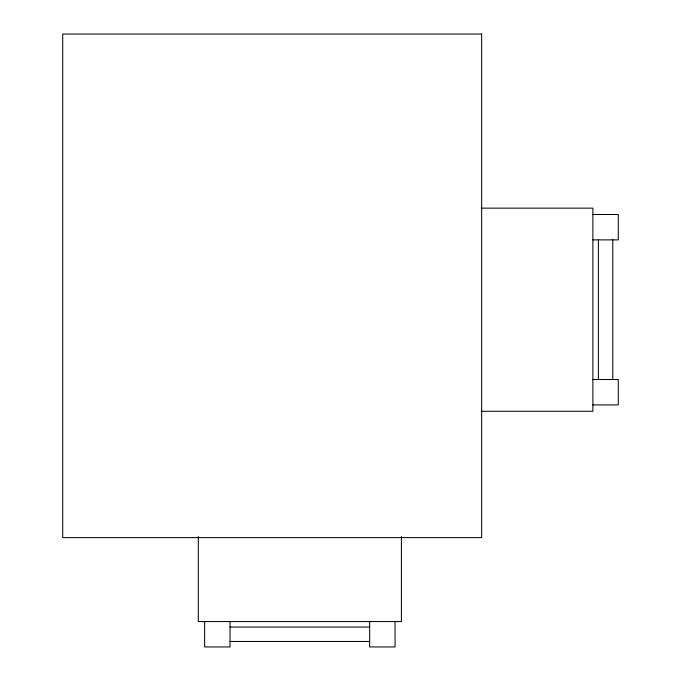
<?xml version="1.0" encoding="UTF-8"?>
<svg xmlns="http://www.w3.org/2000/svg" width="681" height="681" viewBox="0 0 681 681"><rect width="100%" height="100%" fill="white"/><g stroke="black" fill="none" stroke-linecap="round" stroke-linejoin="round"><path stroke-width="1.02" d="M481.229 208.148L592.887 208.148L592.887 411.256L481.229 411.256M592.887 214.489L618.28 214.489L618.28 239.882L592.887 239.882M592.887 379.521L618.28 379.521L618.28 404.914L592.887 404.914M230.025 627.065L369.672 627.065M230.025 641.451L369.672 641.451M612.781 239.882L612.781 379.521M598.386 239.882L598.386 379.521M401.407 536.483L401.407 621.557L198.29 621.557L198.29 536.483M395.057 621.557L395.057 646.95L369.672 646.95L369.672 621.557M230.025 621.557L230.025 646.95L204.641 646.95L204.641 621.557M481.646 34.05L62.72 34.05L62.72 537.607L481.646 537.607L481.646 34.05"/></g></svg>
